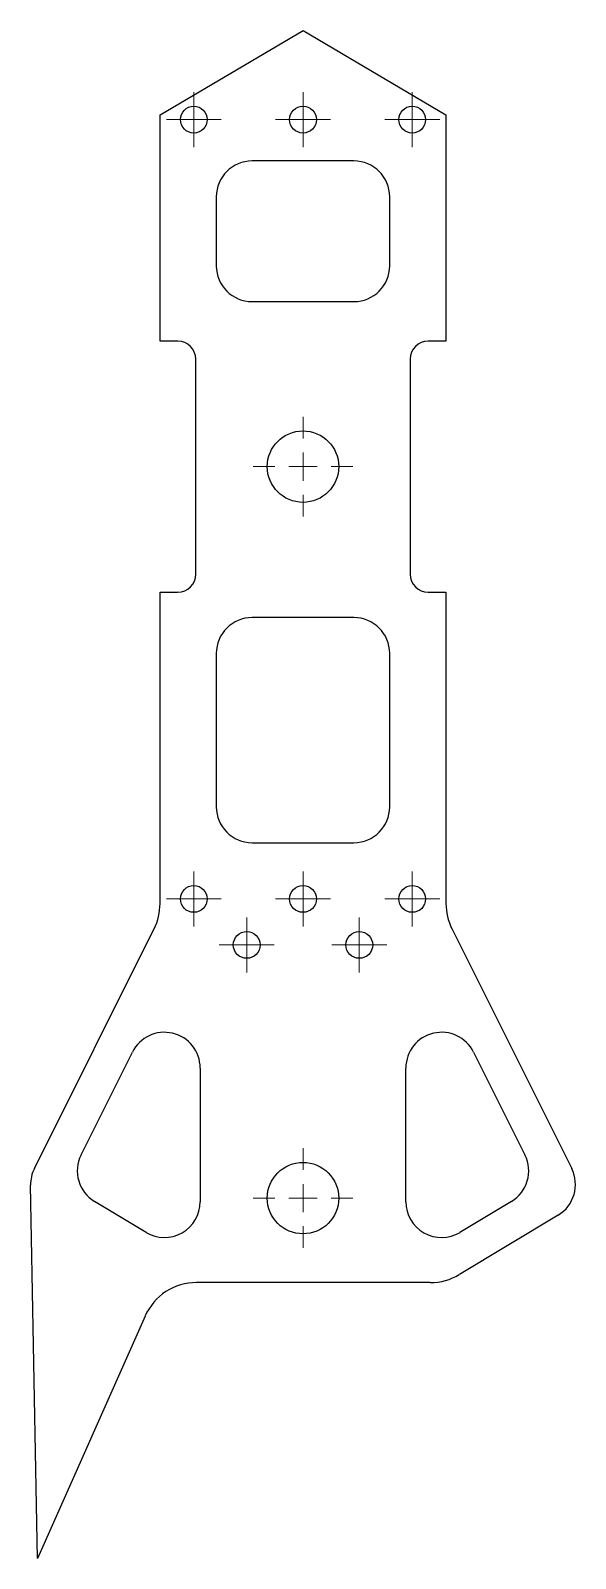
# Model space of a CAD drawing. Header units: millimetres. Extents: x 45 to 142, y 12 to 283.
import ezdxf

# ---------------------------------------------------------------- set-up
doc = ezdxf.new("R2010")
doc.units = ezdxf.units.MM

# ---------------------------------------------------------------- blocks, each defined once
blk = doc.blocks.new('SW_CENTERMARKSYMBOL_0')
at = {"color": 0, "linetype": 'Continuous', "lineweight": 18}
for p, q in [((0, 5), (0, 8.85)), ((0, 0), (-2.5, 0)), ((0, 0), (0, 2.5)), ((0, 0), (0, -2.5)), ((0, 0), (2.5, 0)), ((5, 0), (8.85, 0)), ((-5, 0), (-8.85, 0)), ((0, -5), (0, -8.85))]:
    blk.add_line(p, q, dxfattribs=at)
blk = doc.blocks.new('SW_CENTERMARKSYMBOL_1')
at = {"color": 0, "linetype": 'Continuous', "lineweight": 18}
for p, q in [((0, 5), (0, 8.85)), ((0, 0), (-2.5, 0)), ((0, 0), (0, 2.5)), ((0, 0), (0, -2.5)), ((0, 0), (2.5, 0)), ((5, 0), (8.85, 0)), ((-5, 0), (-8.85, 0)), ((0, -5), (0, -8.85))]:
    blk.add_line(p, q, dxfattribs=at)
blk = doc.blocks.new('SW_CENTERMARKSYMBOL_2')
at = {"color": 0, "linetype": 'Continuous', "lineweight": 18}
for p, q in [((0, 2.5), (0, 4.88125)), ((0, 0), (-2.5, 0)), ((0, 0), (0, 2.5)), ((0, 0), (0, -2.5)), ((0, 0), (2.5, 0)), ((2.5, 0), (4.88125, 0)), ((-2.5, 0), (-4.88125, 0)), ((0, -2.5), (0, -4.88125))]:
    blk.add_line(p, q, dxfattribs=at)
blk = doc.blocks.new('SW_CENTERMARKSYMBOL_3')
at = {"color": 0, "linetype": 'Continuous', "lineweight": 18}
for p, q in [((0, 2.5), (0, 4.88125)), ((0, 0), (-2.5, 0)), ((0, 0), (0, 2.5)), ((0, 0), (0, -2.5)), ((0, 0), (2.5, 0)), ((2.5, 0), (4.88125, 0)), ((-2.5, 0), (-4.88125, 0)), ((0, -2.5), (0, -4.88125))]:
    blk.add_line(p, q, dxfattribs=at)
blk = doc.blocks.new('SW_CENTERMARKSYMBOL_4')
at = {"color": 0, "linetype": 'Continuous', "lineweight": 18}
for p, q in [((0, 2.5), (0, 4.88125)), ((0, 0), (-2.5, 0)), ((0, 0), (0, 2.5)), ((0, 0), (0, -2.5)), ((0, 0), (2.5, 0)), ((2.5, 0), (4.88125, 0)), ((-2.5, 0), (-4.88125, 0)), ((0, -2.5), (0, -4.88125))]:
    blk.add_line(p, q, dxfattribs=at)
blk = doc.blocks.new('SW_CENTERMARKSYMBOL_5')
at = {"color": 0, "linetype": 'Continuous', "lineweight": 18}
for p, q in [((0, 2.5), (0, 4.88125)), ((-2.5, 0), (-4.88125, 0)), ((0, 0), (-2.5, 0)), ((0, 0), (0, 2.5)), ((0, 0), (0, -2.5)), ((0, 0), (2.5, 0)), ((2.5, 0), (4.88125, 0)), ((0, -2.5), (0, -4.88125))]:
    blk.add_line(p, q, dxfattribs=at)
blk = doc.blocks.new('SW_CENTERMARKSYMBOL_6')
at = {"color": 0, "linetype": 'Continuous', "lineweight": 18}
for p, q in [((0, 2.5), (0, 4.88125)), ((-2.5, 0), (-4.88125, 0)), ((0, 0), (-2.5, 0)), ((0, 0), (0, 2.5)), ((0, 0), (0, -2.5)), ((0, 0), (2.5, 0)), ((2.5, 0), (4.88125, 0)), ((0, -2.5), (0, -4.88125))]:
    blk.add_line(p, q, dxfattribs=at)
blk = doc.blocks.new('SW_CENTERMARKSYMBOL_7')
at = {"color": 0, "linetype": 'Continuous', "lineweight": 18}
for p, q in [((0, 2.5), (0, 4.88125)), ((-2.5, 0), (-4.88125, 0)), ((0, 0), (-2.5, 0)), ((0, 0), (0, 2.5)), ((0, 0), (0, -2.5)), ((0, 0), (2.5, 0)), ((2.5, 0), (4.88125, 0)), ((0, -2.5), (0, -4.88125))]:
    blk.add_line(p, q, dxfattribs=at)
blk = doc.blocks.new('SW_CENTERMARKSYMBOL_8')
at = {"color": 0, "linetype": 'Continuous', "lineweight": 18}
for p, q in [((0, 2.5), (0, 4.88125)), ((0, 0), (-2.5, 0)), ((0, 0), (0, 2.5)), ((0, 0), (0, -2.5)), ((0, 0), (2.5, 0)), ((2.5, 0), (4.88125, 0)), ((-2.5, 0), (-4.88125, 0)), ((0, -2.5), (0, -4.88125))]:
    blk.add_line(p, q, dxfattribs=at)
blk = doc.blocks.new('SW_CENTERMARKSYMBOL_9')
at = {"color": 0, "linetype": 'Continuous', "lineweight": 18}
for p, q in [((0, 2.5), (0, 4.88125)), ((-2.5, 0), (-4.88125, 0)), ((0, 0), (-2.5, 0)), ((0, 0), (0, 2.5)), ((0, 0), (0, -2.5)), ((0, 0), (2.5, 0)), ((2.5, 0), (4.88125, 0)), ((0, -2.5), (0, -4.88125))]:
    blk.add_line(p, q, dxfattribs=at)

msp = doc.modelspace()

# ---------------------------------------------------------------- linework, layer by layer
at = {"color": 7, "linetype": 'Continuous', "lineweight": 25}
for p, q in [((68.13, 268.32), (93.53, 283.32)), ((93.53, 283.32), (118.93, 268.32)), ((68.13, 228.12), (68.13, 268.32)), ((118.93, 268.32), (118.93, 228.12)), ((102.58, 260.14), (84.48, 260.14)), ((78.13, 253.79), (78.13, 241.49)), ((108.93, 241.49), (108.93, 253.79)), ((84.48, 235.14), (102.58, 235.14)), ((71.3, 228.12), (68.13, 228.12)), ((118.93, 228.12), (115.75, 228.12)), ((74.48, 186.69), (74.48, 224.94)), ((112.58, 224.94), (112.58, 186.69)), ((68.13, 128.17), (68.13, 183.52)), ((68.13, 183.52), (71.3, 183.52)), ((115.75, 183.52), (118.93, 183.52)), ((118.93, 183.52), (118.93, 128.17)), ((102.58, 178.99), (84.48, 178.99)), ((78.13, 172.64), (78.13, 145.34)), ((108.93, 145.34), (108.93, 172.64)), ((84.48, 138.99), (102.58, 138.99)), ((45.8, 81.07), (67.08, 123.71)), ((119.98, 123.71), (141.26, 81.07)), ((54.1, 83.49), (63.23, 101.77)), ((123.83, 101.77), (132.96, 83.49)), ((75.26, 98.94), (75.26, 75.17)), ((111.8, 75.17), (111.8, 98.94)), ((46.38, 11.78), (45.13, 78.11)), ((65.64, 69.72), (56.51, 75.21)), ((130.55, 75.21), (121.42, 69.72)), ((138.85, 72.79), (121.31, 62.25)), ((116.15, 60.82), (74.63, 60.82)), ((65.49, 54.87), (46.38, 11.78))]:
    msp.add_line(p, q, dxfattribs=at)
for centre, radius in [((74.13, 267.49), 2.38), ((93.53, 267.49), 2.38), ((112.93, 267.49), 2.38), ((93.53, 205.82), 6.35), ((74.13, 128.99), 2.38), ((93.53, 128.99), 2.38), ((112.93, 128.99), 2.38), ((83.53, 120.82), 2.38), ((103.53, 120.82), 2.38), ((93.53, 75.82), 6.35)]:
    msp.add_circle(centre, radius, dxfattribs=at)
for centre, radius, start, end in [((84.48, 253.79), 6.35, 90, 180), ((102.58, 253.79), 6.35, 0, 90), ((84.48, 241.49), 6.35, 180, 270), ((102.58, 241.49), 6.35, 270, 0), ((71.3, 224.94), 3.17, 0, 90), ((115.75, 224.94), 3.18, 90, 180), ((71.3, 186.69), 3.18, 270, 0), ((115.75, 186.69), 3.18, 180, 270), ((84.48, 172.64), 6.35, 90, 180), ((102.58, 172.64), 6.35, 0, 90), ((84.48, 145.34), 6.35, 180, 270), ((102.58, 145.34), 6.35, 270, 0), ((58.13, 128.17), 10, 333.4777, 0), ((128.93, 128.17), 10, 180, 206.5223), ((68.91, 98.94), 6.35, 0, 153.4777), ((118.15, 98.94), 6.35, 26.5223, 180), ((59.78, 80.65), 6.35, 153.4777, 238.9891), ((127.28, 80.65), 6.35, 301.0109, 26.5223), ((51.48, 78.23), 6.35, 153.4777, 181.0812), ((135.58, 78.23), 6.35, 301.0109, 26.5223), ((68.91, 75.17), 6.35, 238.9891, 0), ((118.15, 75.17), 6.35, 180, 301.0109), ((74.63, 50.82), 10, 90, 156.0812), ((116.15, 70.82), 10, 270, 301.0109)]:
    msp.add_arc(centre, radius, start, end, dxfattribs=at)

# ---------------------------------------------------------------- block references
at = {"color": 7, "linetype": 'Continuous', "lineweight": 18}
for name, p in [('SW_CENTERMARKSYMBOL_4', (74.13, 267.49)), ('SW_CENTERMARKSYMBOL_3', (93.53, 267.49)), ('SW_CENTERMARKSYMBOL_5', (112.93, 267.49)), ('SW_CENTERMARKSYMBOL_1', (93.53, 205.82)), ('SW_CENTERMARKSYMBOL_7', (74.13, 128.99)), ('SW_CENTERMARKSYMBOL_2', (93.53, 128.99)), ('SW_CENTERMARKSYMBOL_6', (112.93, 128.99)), ('SW_CENTERMARKSYMBOL_9', (83.53, 120.82)), ('SW_CENTERMARKSYMBOL_8', (103.53, 120.82)), ('SW_CENTERMARKSYMBOL_0', (93.53, 75.82))]:
    msp.add_blockref(name, p, dxfattribs=at)

doc.saveas('drawing.dxf')
